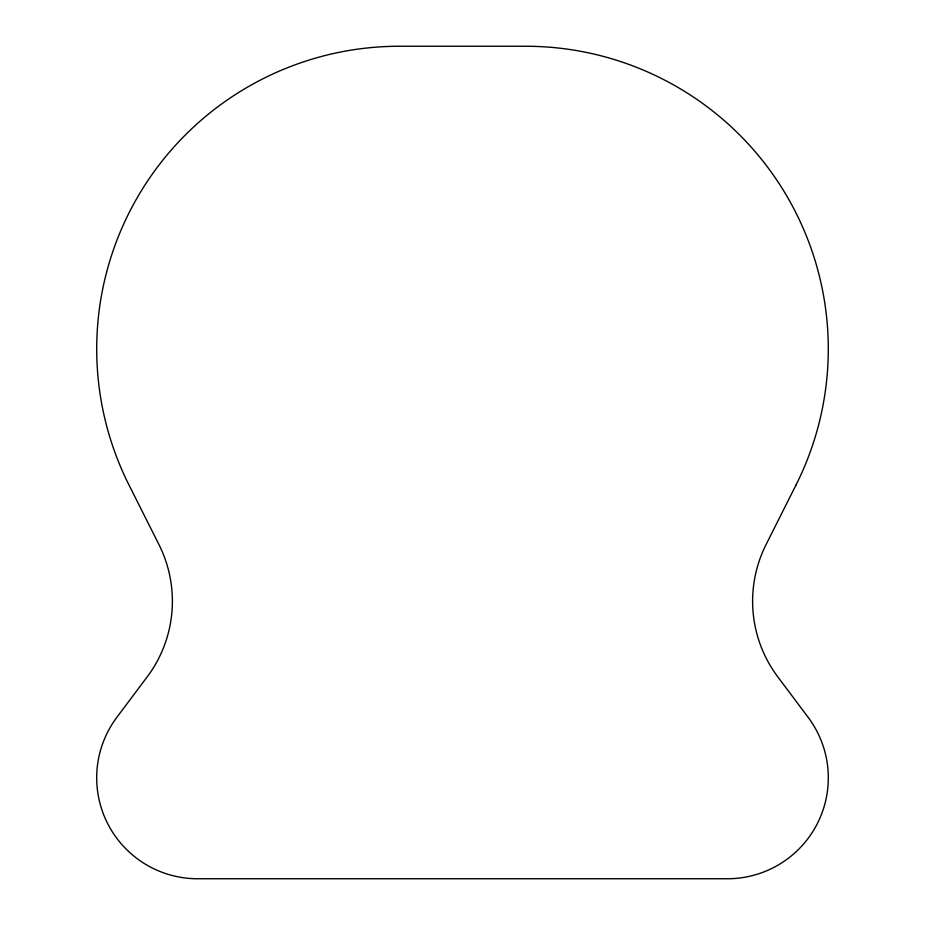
<?xml version="1.0" encoding="UTF-8"?>
<svg xmlns="http://www.w3.org/2000/svg" width="925" height="925" viewBox="0 0 925 925"><rect width="100%" height="100%" fill="white"/><g stroke="black" fill="none" stroke-linecap="round" stroke-linejoin="round"><path stroke-width="1.39" d="M796.032 484.954L766.05 544.594A126.135 126.135 0 0 0 777.844 676.927L808.115 717.291A100.906 100.906 0 0 1 727.385 878.75L197.615 878.75A100.906 100.906 0 0 1 116.885 717.291L147.156 676.927A126.135 126.135 0 0 0 158.95 544.594L128.968 484.954A302.729 302.729 0 0 1 399.427 46.25L525.573 46.25A302.729 302.729 0 0 1 796.032 484.954"/></g></svg>
